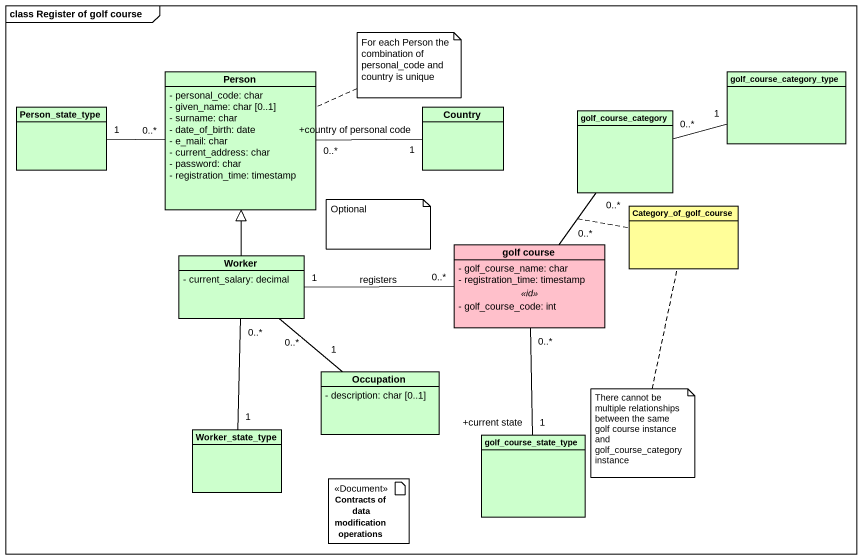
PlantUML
@startuml
mainframe class Register of golf course
allowmixing
hide circle
hide empty members
skinparam classAttributeIconSize 0
class Person_state_type #CCFFCC
class "Person" as Person_ #CCFFCC {
  - personal_code: char
  - given_name: char [0..1]
  - surname: char
  - date_of_birth: date
  - e_mail: char
  - current_address: char
  - password: char
  - registration_time: timestamp
}
class Country #CCFFCC
class golf_course_category_type #CCFFCC
class golf_course_category #CCFFCC
class Category_of_golf_course #FFFE99
class Worker #CCFFCC {
  - current_salary: decimal
}
class "golf course" as golf_course #FFC0CB {
  - golf_course_name: char
  - registration_time: timestamp
  .. <<id>> ..
  - golf_course_code: int
}
class Occupation #CCFFCC {
  - description: char [0..1]
}
class Worker_state_type #CCFFCC
class golf_course_state_type #CCFFCC
artifact "Contracts of data modification operations" as Contracts_of_data <<Document>>
Person_state_type "1" -right- "0..*" Person_
Country "+country of personal code\n1" -left- "0..*" Person_
golf_course_category_type "1" -left- "0..*" golf_course_category
Worker -up-|> Person_
Worker "1" -right- "0..*" golf_course : registers
golf_course "0..*" -up- "0..*" golf_course_category
(golf_course, golf_course_category) .. Category_of_golf_course
Occupation "1" -up- "0..*" Worker
Worker_state_type "1" -up- "0..*" Worker
golf_course_state_type "+current state\n1" -up- "0..*" golf_course
note right of Person_ : For each Person the combination of personal_code and country is unique
note as N2
  Optional
end note
note bottom of Category_of_golf_course : There cannot be multiple relationships between the same golf course instance and golf_course_category instance
@enduml
